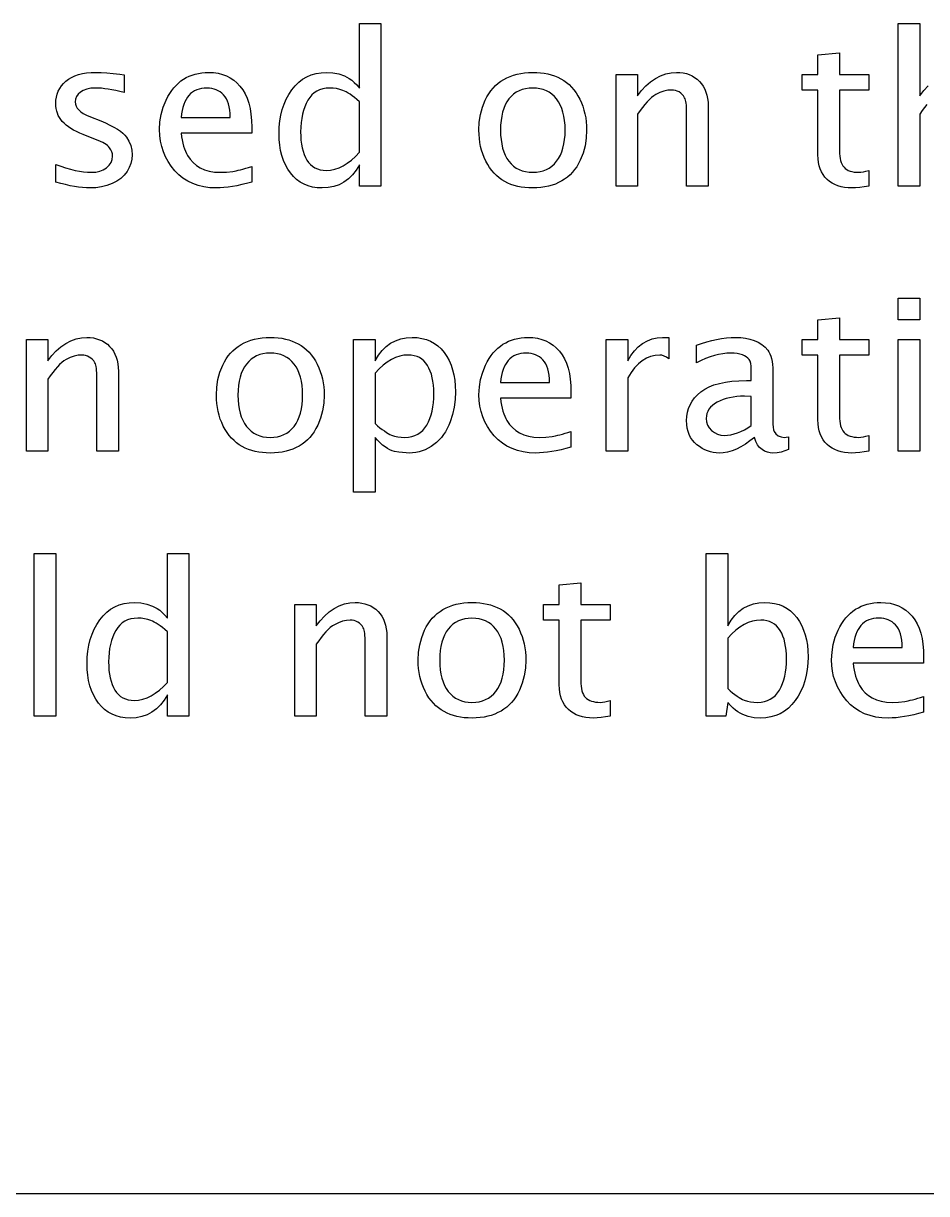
# Model space of a CAD drawing. Header units: inches. Extents: x 0 to 12, y -0.6 to 8.
# Drawn here: x 4.857 to 6.335, y 0 to 1.914 of the extents above; entities that cross this region are included whole.
import ezdxf

# ---------------------------------------------------------------- set-up
doc = ezdxf.new("R2010")
doc.units = ezdxf.units.IN
doc.header["$MEASUREMENT"] = 0

msp = doc.modelspace()

# ---------------------------------------------------------------- linework, layer by layer
at = {"color": 7, "linetype": 'Continuous'}
msp.add_line((0.5, 0), (11.5, 0), dxfattribs=at)
at = {"color": 7, "linetype": 'Continuous', "flags": 128}
for points in [[(5.407, 1.6484), (5.4071, 1.6833), (5.4071, 1.6833), (5.4017, 1.6744), (5.3957, 1.6667), (5.3891, 1.6601), (5.3818, 1.6548), (5.3738, 1.6505), (5.3653, 1.6476), (5.3561, 1.6458), (5.3463, 1.6452), (5.3463, 1.6452), (5.3381, 1.6456), (5.3305, 1.6467), (5.3233, 1.6486), (5.3165, 1.6513), (5.3102, 1.6548), (5.3044, 1.659), (5.299, 1.664), (5.2942, 1.6697), (5.2898, 1.6761), (5.2861, 1.683), (5.2829, 1.6903), (5.2803, 1.6981), (5.2782, 1.7064), (5.2768, 1.7152), (5.2759, 1.7245), (5.2756, 1.7342), (5.2756, 1.7342), (5.2759, 1.7447), (5.2769, 1.7548), (5.2785, 1.7644), (5.2808, 1.7735), (5.2838, 1.7823), (5.2873, 1.7905), (5.2916, 1.7983), (5.2964, 1.8057), (5.3019, 1.8124), (5.3078, 1.8182), (5.3142, 1.8231), (5.3211, 1.8271), (5.3284, 1.8303), (5.3363, 1.8325), (5.3446, 1.8338), (5.3534, 1.8343), (5.3534, 1.8343), (5.3637, 1.8336), (5.3735, 1.8317), (5.3826, 1.8285), (5.3905, 1.8243), (5.3944, 1.8216), (5.3984, 1.818), (5.4026, 1.8137), (5.4071, 1.8087), (5.4071, 1.8087), (5.4071, 1.9144), (5.4071, 1.9144), (5.4423, 1.9144), (5.4423, 1.9144), (5.4423, 1.6484), (5.4423, 1.6484), (5.4071, 1.6484)], [(6.2885, 1.6484), (6.2885, 1.9144), (6.2885, 1.9144), (6.3237, 1.9144), (6.3237, 1.9144), (6.3237, 1.7958), (6.3237, 1.7958), (6.3302, 1.8045), (6.3373, 1.8121)], [(6.2404, 1.6484), (6.2327, 1.647), (6.2255, 1.646), (6.2189, 1.6454), (6.2127, 1.6452), (6.2127, 1.6452), (6.2065, 1.6454), (6.2006, 1.6461), (6.195, 1.6472), (6.1898, 1.6487), (6.1848, 1.6507), (6.1803, 1.6531), (6.176, 1.656), (6.1721, 1.6593), (6.1686, 1.663), (6.1655, 1.667), (6.1629, 1.6715), (6.1608, 1.6763), (6.1592, 1.6815), (6.158, 1.6871), (6.1573, 1.693), (6.1571, 1.6993), (6.1571, 1.6993), (6.1571, 1.8054), (6.1571, 1.8054), (6.1314, 1.8054), (6.1314, 1.8054), (6.1314, 1.8311), (6.1314, 1.8311), (6.1571, 1.8311), (6.1571, 1.8311), (6.1571, 1.8631), (6.1571, 1.8631), (6.1923, 1.8663), (6.1923, 1.8663), (6.1923, 1.8311), (6.1923, 1.8311), (6.2404, 1.8311), (6.2404, 1.8311), (6.2404, 1.8054), (6.2404, 1.8054), (6.1923, 1.8054), (6.1923, 1.8054), (6.1923, 1.706), (6.1923, 1.706), (6.1924, 1.7015), (6.1928, 1.6973), (6.1934, 1.6934), (6.1942, 1.6899), (6.1953, 1.6867), (6.1966, 1.6838), (6.1981, 1.6812), (6.1999, 1.679), (6.2019, 1.6771), (6.2042, 1.6754), (6.2068, 1.674), (6.2097, 1.6729), (6.2129, 1.672), (6.2163, 1.6713), (6.22, 1.671), (6.224, 1.6708), (6.224, 1.6708), (6.2276, 1.671), (6.2315, 1.6716), (6.2357, 1.6726), (6.2404, 1.674), (6.2404, 1.674), (6.2404, 1.6484)], [(4.9103, 1.6548), (4.9103, 1.6837), (4.9103, 1.6837), (4.9185, 1.6806), (4.9265, 1.678), (4.9343, 1.6758), (4.9418, 1.674), (4.9489, 1.6726), (4.9558, 1.6716), (4.9625, 1.671), (4.9689, 1.6708), (4.9689, 1.6708), (4.9759, 1.6713), (4.9823, 1.6727), (4.9881, 1.6751), (4.9933, 1.6784), (4.9976, 1.6824), (5.0008, 1.6869), (5.0026, 1.6919), (5.0032, 1.6973), (5.0032, 1.6973), (5.0029, 1.7008), (5.002, 1.7043), (5.0004, 1.7077), (4.9982, 1.7111), (4.9982, 1.7111), (4.9968, 1.7128), (4.995, 1.7145), (4.9927, 1.7162), (4.9901, 1.7179), (4.9871, 1.7196), (4.9836, 1.7213), (4.9798, 1.723), (4.9755, 1.7247), (4.9755, 1.7247), (4.9552, 1.7328), (4.9552, 1.7328), (4.9496, 1.7351), (4.9443, 1.7375), (4.9395, 1.74), (4.9349, 1.7426), (4.9309, 1.7453), (4.9272, 1.7481), (4.9239, 1.751), (4.921, 1.754), (4.921, 1.754), (4.9185, 1.7571), (4.9163, 1.7603), (4.9145, 1.7637), (4.913, 1.7673), (4.9118, 1.7711), (4.9109, 1.775), (4.9104, 1.7792), (4.9103, 1.7835), (4.9103, 1.7835), (4.9105, 1.7888), (4.9113, 1.7939), (4.9126, 1.7988), (4.9144, 1.8034), (4.9167, 1.8079), (4.9196, 1.8121), (4.9229, 1.816), (4.9268, 1.8198), (4.9312, 1.8232), (4.9361, 1.8261), (4.9416, 1.8286), (4.9474, 1.8307), (4.9538, 1.8322), (4.9607, 1.8334), (4.9681, 1.834), (4.976, 1.8343), (4.976, 1.8343), (4.9844, 1.8341), (4.9937, 1.8335), (5.004, 1.8326), (5.0153, 1.8312), (5.0153, 1.8312), (5.0224, 1.8303), (5.0224, 1.8303), (5.0224, 1.8014), (5.0224, 1.8014), (5.0153, 1.8031), (5.0086, 1.8046), (5.0022, 1.8058), (4.9961, 1.8068), (4.9905, 1.8076), (4.9852, 1.8082), (4.9803, 1.8086), (4.9758, 1.8087), (4.9758, 1.8087), (4.9679, 1.8083), (4.9611, 1.8069), (4.9553, 1.8048), (4.9506, 1.8019), (4.947, 1.7984), (4.9444, 1.7946), (4.9428, 1.7904), (4.9423, 1.786), (4.9423, 1.786), (4.9427, 1.7825), (4.9437, 1.7791), (4.9454, 1.7759), (4.9479, 1.773), (4.9479, 1.773), (4.9511, 1.77), (4.9554, 1.7671), (4.9608, 1.7642), (4.9673, 1.7613), (4.9673, 1.7613), (4.9839, 1.7548), (4.9839, 1.7548), (4.9918, 1.7515), (4.999, 1.7481), (5.0055, 1.7448), (5.0111, 1.7415), (5.016, 1.7382), (5.0202, 1.7349), (5.0235, 1.7316), (5.0262, 1.7283), (5.0262, 1.7283), (5.0301, 1.7216), (5.033, 1.7146), (5.0347, 1.7072), (5.0353, 1.6996), (5.0353, 1.6996), (5.0348, 1.6924), (5.0332, 1.6854), (5.0306, 1.6786), (5.0269, 1.6721), (5.0223, 1.6662), (5.0167, 1.6609), (5.0101, 1.6563), (5.0025, 1.6524), (4.9941, 1.6492), (4.9854, 1.647), (4.9761, 1.6456), (4.9664, 1.6452), (4.9664, 1.6452), (4.9605, 1.6453), (4.9542, 1.6458), (4.9477, 1.6465), (4.9408, 1.6476), (4.9336, 1.6489), (4.9262, 1.6506), (4.9184, 1.6526), (4.9103, 1.6548)], [(5.2308, 1.6548), (5.2225, 1.6526), (5.2145, 1.6506), (5.2068, 1.6489), (5.1994, 1.6476), (5.1923, 1.6465), (5.1855, 1.6458), (5.179, 1.6453), (5.1729, 1.6452), (5.1729, 1.6452), (5.1624, 1.6456), (5.1524, 1.6469), (5.1431, 1.6492), (5.1343, 1.6523), (5.1261, 1.6563), (5.1184, 1.6611), (5.1114, 1.6669), (5.1049, 1.6735), (5.0991, 1.6808), (5.0941, 1.6884), (5.0898, 1.6963), (5.0863, 1.7045), (5.0836, 1.713), (5.0817, 1.7219), (5.0805, 1.7311), (5.0801, 1.7406), (5.0801, 1.7406), (5.0808, 1.7532), (5.0828, 1.7654), (5.0862, 1.7774), (5.091, 1.789), (5.0938, 1.7946), (5.0969, 1.7998), (5.1001, 1.8046), (5.1036, 1.8091), (5.1072, 1.8131), (5.1111, 1.8168), (5.1151, 1.8202), (5.1194, 1.8231), (5.1239, 1.8257), (5.1286, 1.828), (5.1335, 1.8299), (5.1386, 1.8315), (5.1438, 1.8327), (5.1493, 1.8336), (5.1549, 1.8341), (5.1608, 1.8343), (5.1608, 1.8343), (5.1686, 1.8339), (5.1759, 1.8329), (5.1829, 1.8311), (5.1895, 1.8287), (5.1957, 1.8255), (5.2014, 1.8217), (5.2068, 1.8172), (5.2117, 1.8119), (5.2162, 1.8059), (5.2201, 1.7993), (5.2234, 1.792), (5.226, 1.784), (5.2281, 1.7752), (5.2296, 1.7658), (5.2305, 1.7557), (5.2308, 1.7449), (5.2308, 1.7449), (5.2308, 1.7349), (5.2308, 1.7349), (5.1154, 1.7349), (5.1154, 1.7349), (5.1161, 1.7291), (5.117, 1.7237), (5.1181, 1.7186), (5.1193, 1.7138), (5.1207, 1.7094), (5.1223, 1.7053), (5.124, 1.7016), (5.1259, 1.6982), (5.1301, 1.6921), (5.135, 1.6867), (5.1405, 1.682), (5.1466, 1.678), (5.1535, 1.6749), (5.1614, 1.6726), (5.17, 1.6713), (5.1796, 1.6708), (5.1796, 1.6708), (5.1898, 1.6712), (5.1998, 1.6723), (5.2025, 1.6728), (5.2055, 1.6734), (5.2089, 1.6742), (5.2126, 1.6751), (5.2166, 1.6762), (5.221, 1.6775), (5.2257, 1.6789), (5.2308, 1.6804), (5.2308, 1.6804), (5.2308, 1.6548)], [(5.6907, 1.6452), (5.6842, 1.6453), (5.6779, 1.6458), (5.6719, 1.6467), (5.6661, 1.6478), (5.6604, 1.6493), (5.655, 1.6511), (5.6498, 1.6533), (5.6448, 1.6558), (5.6401, 1.6586), (5.6356, 1.6618), (5.6314, 1.6654), (5.6274, 1.6694), (5.6236, 1.6738), (5.6201, 1.6785), (5.6169, 1.6836), (5.6139, 1.6891), (5.6113, 1.6949), (5.609, 1.7008), (5.607, 1.7069), (5.6054, 1.7131), (5.6042, 1.7196), (5.6033, 1.7262), (5.6028, 1.7329), (5.6026, 1.7398), (5.6026, 1.7398), (5.6032, 1.7528), (5.6052, 1.7652), (5.6084, 1.7772), (5.6129, 1.7887), (5.6157, 1.7942), (5.6187, 1.7993), (5.622, 1.8041), (5.6257, 1.8086), (5.6296, 1.8126), (5.6338, 1.8164), (5.6383, 1.8197), (5.6431, 1.8228), (5.6482, 1.8255), (5.6535, 1.8278), (5.6591, 1.8298), (5.665, 1.8314), (5.671, 1.8327), (5.6773, 1.8336), (5.6839, 1.8341), (5.6907, 1.8343), (5.6907, 1.8343), (5.6972, 1.8341), (5.7035, 1.8336), (5.7095, 1.8328), (5.7154, 1.8317), (5.721, 1.8302), (5.7264, 1.8284), (5.7316, 1.8262), (5.7366, 1.8238), (5.7414, 1.821), (5.7459, 1.8178), (5.7502, 1.8142), (5.7542, 1.8102), (5.7579, 1.8058), (5.7614, 1.8011), (5.7646, 1.796), (5.7675, 1.7905), (5.7702, 1.7847), (5.7725, 1.7788), (5.7744, 1.7726), (5.776, 1.7664), (5.7772, 1.76), (5.7781, 1.7534), (5.7786, 1.7467), (5.7788, 1.7398), (5.7788, 1.7398), (5.7782, 1.7268), (5.7762, 1.7142), (5.7729, 1.7021), (5.7683, 1.6906), (5.7655, 1.6851), (5.7625, 1.68), (5.7591, 1.6752), (5.7555, 1.6708), (5.7516, 1.6667), (5.7473, 1.663), (5.7428, 1.6596), (5.7381, 1.6566), (5.733, 1.654), (5.7278, 1.6516), (5.7222, 1.6496), (5.7164, 1.648), (5.7104, 1.6468), (5.7041, 1.6459), (5.6975, 1.6454), (5.6907, 1.6452)], [(5.8269, 1.6484), (5.8269, 1.8311), (5.8269, 1.8311), (5.8622, 1.8311), (5.8622, 1.8311), (5.8622, 1.7958), (5.8622, 1.7958), (5.8687, 1.8045), (5.8758, 1.8121), (5.8833, 1.8187), (5.8913, 1.8242), (5.8997, 1.8286), (5.9083, 1.8318), (5.917, 1.8336), (5.9258, 1.8343), (5.9258, 1.8343), (5.9314, 1.834), (5.9368, 1.8334), (5.9419, 1.8322), (5.9467, 1.8306), (5.9512, 1.8286), (5.9555, 1.826), (5.9595, 1.8231), (5.9632, 1.8196), (5.9665, 1.8158), (5.9695, 1.8116), (5.972, 1.807), (5.974, 1.8021), (5.9756, 1.7969), (5.9767, 1.7913), (5.9774, 1.7853), (5.9776, 1.779), (5.9776, 1.779), (5.9776, 1.6484), (5.9776, 1.6484), (5.9423, 1.6484), (5.9423, 1.6484), (5.9423, 1.768), (5.9423, 1.768), (5.9423, 1.7725), (5.9421, 1.7767), (5.9419, 1.7804), (5.9415, 1.7837), (5.9411, 1.7866), (5.9405, 1.7891), (5.9398, 1.7912), (5.9391, 1.7929), (5.9372, 1.7958), (5.9351, 1.7982), (5.9327, 1.8004), (5.9299, 1.8022), (5.927, 1.8036), (5.9239, 1.8046), (5.9207, 1.8052), (5.9175, 1.8054), (5.9175, 1.8054), (5.9115, 1.805), (5.9052, 1.8036), (5.8987, 1.8012), (5.8919, 1.7979), (5.8885, 1.7958), (5.885, 1.7931), (5.8814, 1.7899), (5.8777, 1.7862), (5.8739, 1.7819), (5.8701, 1.7771), (5.8662, 1.7717), (5.8622, 1.7658), (5.8622, 1.7658), (5.8622, 1.6484), (5.8622, 1.6484), (5.8269, 1.6484)], [(5.1154, 1.7606), (5.1955, 1.7606), (5.1955, 1.7606), (5.1954, 1.7668), (5.1949, 1.7726), (5.194, 1.7779), (5.1929, 1.7828), (5.1914, 1.7871), (5.1896, 1.7911), (5.1874, 1.7945), (5.1849, 1.7975), (5.1821, 1.8001), (5.1792, 1.8024), (5.1761, 1.8043), (5.1728, 1.8059), (5.1693, 1.8071), (5.1656, 1.808), (5.1618, 1.8085), (5.1577, 1.8087), (5.1577, 1.8087), (5.1531, 1.8085), (5.1488, 1.8079), (5.1447, 1.8069), (5.1409, 1.8056), (5.1373, 1.804), (5.134, 1.8019), (5.131, 1.7995), (5.1282, 1.7967), (5.1257, 1.7935), (5.1234, 1.7899), (5.1214, 1.786), (5.1196, 1.7817), (5.1182, 1.777), (5.117, 1.7719), (5.116, 1.7664), (5.1154, 1.7606)], [(5.407, 1.7863), (5.4029, 1.7899), (5.3989, 1.7931), (5.3952, 1.7959), (5.3917, 1.7984), (5.3884, 1.8005), (5.3854, 1.8023), (5.3825, 1.8038), (5.3799, 1.8049), (5.3748, 1.8065), (5.3695, 1.8077), (5.3641, 1.8084), (5.3584, 1.8087), (5.3584, 1.8087), (5.3525, 1.8084), (5.3471, 1.8074), (5.342, 1.8058), (5.3373, 1.8036), (5.3331, 1.8008), (5.3292, 1.7974), (5.3257, 1.7933), (5.3226, 1.7886), (5.3198, 1.7835), (5.3175, 1.7779), (5.3155, 1.772), (5.3138, 1.7657), (5.3126, 1.7591), (5.3116, 1.7521), (5.3111, 1.7447), (5.3109, 1.737), (5.3109, 1.737), (5.311, 1.7299), (5.3115, 1.7232), (5.3123, 1.7169), (5.3135, 1.7109), (5.3149, 1.7053), (5.3167, 1.7001), (5.3188, 1.6953), (5.3212, 1.6909), (5.324, 1.687), (5.3271, 1.6836), (5.3305, 1.6806), (5.3344, 1.6782), (5.3385, 1.6764), (5.343, 1.6751), (5.348, 1.6743), (5.3532, 1.674), (5.3532, 1.674), (5.36, 1.6745), (5.3669, 1.6759), (5.3737, 1.6782), (5.3805, 1.6814), (5.3872, 1.6857), (5.3939, 1.6907), (5.4005, 1.6967), (5.4071, 1.7036), (5.4071, 1.7036), (5.4071, 1.7863)], [(5.6906, 1.6708), (5.6967, 1.6711), (5.7025, 1.6719), (5.7079, 1.6733), (5.713, 1.6753), (5.7176, 1.6778), (5.722, 1.6809), (5.726, 1.6846), (5.7297, 1.6888), (5.7329, 1.6935), (5.7358, 1.6987), (5.7381, 1.7044), (5.7401, 1.7105), (5.7416, 1.7172), (5.7427, 1.7243), (5.7434, 1.7318), (5.7436, 1.7398), (5.7436, 1.7398), (5.7434, 1.7479), (5.7427, 1.7555), (5.7416, 1.7625), (5.7401, 1.7692), (5.7381, 1.7753), (5.7357, 1.781), (5.7329, 1.7861), (5.7296, 1.7908), (5.726, 1.795), (5.722, 1.7986), (5.7176, 1.8017), (5.7129, 1.8042), (5.7078, 1.8061), (5.7024, 1.8075), (5.6967, 1.8084), (5.6906, 1.8087), (5.6906, 1.8087), (5.6845, 1.8084), (5.6788, 1.8075), (5.6734, 1.8061), (5.6684, 1.8042), (5.6637, 1.8017), (5.6594, 1.7986), (5.6553, 1.795), (5.6517, 1.7908), (5.6484, 1.7861), (5.6456, 1.781), (5.6432, 1.7753), (5.6413, 1.7692), (5.6398, 1.7625), (5.6387, 1.7555), (5.638, 1.7479), (5.6378, 1.7398), (5.6378, 1.7398), (5.638, 1.7318), (5.6387, 1.7243), (5.6398, 1.7172), (5.6413, 1.7105), (5.6432, 1.7044), (5.6456, 1.6987), (5.6484, 1.6935), (5.6517, 1.6888), (5.6553, 1.6846), (5.6594, 1.6809), (5.6637, 1.6778), (5.6684, 1.6753), (5.6734, 1.6733), (5.6788, 1.6719), (5.6845, 1.6711), (5.6906, 1.6708)], [(6.3354, 1.7819), (6.3316, 1.7771), (6.3277, 1.7717), (6.3237, 1.7658), (6.3237, 1.7658), (6.3237, 1.6484), (6.3237, 1.6484), (6.2885, 1.6484)], [(6.2885, 1.4295), (6.2885, 1.4648), (6.2885, 1.4648), (6.3237, 1.4648), (6.3237, 1.4648), (6.3237, 1.4295), (6.3237, 1.4295), (6.2885, 1.4295)], [(6.2404, 1.2148), (6.2327, 1.2134), (6.2255, 1.2124), (6.2189, 1.2118), (6.2127, 1.2116), (6.2127, 1.2116), (6.2065, 1.2118), (6.2006, 1.2125), (6.195, 1.2136), (6.1898, 1.2151), (6.1848, 1.2171), (6.1803, 1.2195), (6.176, 1.2224), (6.1721, 1.2257), (6.1686, 1.2294), (6.1655, 1.2334), (6.1629, 1.2379), (6.1608, 1.2427), (6.1592, 1.2479), (6.158, 1.2535), (6.1573, 1.2594), (6.1571, 1.2657), (6.1571, 1.2657), (6.1571, 1.3718), (6.1571, 1.3718), (6.1314, 1.3718), (6.1314, 1.3718), (6.1314, 1.3975), (6.1314, 1.3975), (6.1571, 1.3975), (6.1571, 1.3975), (6.1571, 1.4295), (6.1571, 1.4295), (6.1923, 1.4327), (6.1923, 1.4327), (6.1923, 1.3975), (6.1923, 1.3975), (6.2404, 1.3975), (6.2404, 1.3975), (6.2404, 1.3718), (6.2404, 1.3718), (6.1923, 1.3718), (6.1923, 1.3718), (6.1923, 1.2724), (6.1923, 1.2724), (6.1924, 1.2679), (6.1928, 1.2637), (6.1934, 1.2598), (6.1942, 1.2563), (6.1953, 1.2531), (6.1966, 1.2502), (6.1981, 1.2476), (6.1999, 1.2454), (6.2019, 1.2435), (6.2042, 1.2418), (6.2068, 1.2404), (6.2097, 1.2393), (6.2129, 1.2384), (6.2163, 1.2377), (6.22, 1.2374), (6.224, 1.2372), (6.224, 1.2372), (6.2276, 1.2374), (6.2315, 1.238), (6.2357, 1.239), (6.2404, 1.2404), (6.2404, 1.2404), (6.2404, 1.2148)], [(4.8622, 1.2148), (4.8622, 1.3975), (4.8622, 1.3975), (4.8974, 1.3975), (4.8974, 1.3975), (4.8974, 1.3622), (4.8974, 1.3622), (4.9039, 1.3709), (4.911, 1.3785), (4.9185, 1.3851), (4.9266, 1.3906), (4.935, 1.395), (4.9435, 1.3982), (4.9522, 1.4), (4.961, 1.4007), (4.961, 1.4007), (4.9667, 1.4004), (4.9721, 1.3998), (4.9771, 1.3986), (4.9819, 1.397), (4.9865, 1.395), (4.9907, 1.3924), (4.9947, 1.3895), (4.9984, 1.386), (5.0018, 1.3822), (5.0048, 1.378), (5.0072, 1.3734), (5.0092, 1.3685), (5.0108, 1.3633), (5.0119, 1.3577), (5.0126, 1.3517), (5.0128, 1.3454), (5.0128, 1.3454), (5.0128, 1.2148), (5.0128, 1.2148), (4.9776, 1.2148), (4.9776, 1.2148), (4.9776, 1.3344), (4.9776, 1.3344), (4.9775, 1.3389), (4.9774, 1.343), (4.9771, 1.3468), (4.9768, 1.3501), (4.9763, 1.353), (4.9757, 1.3555), (4.9751, 1.3576), (4.9743, 1.3593), (4.9725, 1.3622), (4.9704, 1.3646), (4.9679, 1.3668), (4.9652, 1.3686), (4.9622, 1.37), (4.9592, 1.371), (4.956, 1.3716), (4.9527, 1.3718), (4.9527, 1.3718), (4.9467, 1.3714), (4.9405, 1.37), (4.9339, 1.3676), (4.9272, 1.3643), (4.9237, 1.3622), (4.9202, 1.3595), (4.9166, 1.3563), (4.9129, 1.3526), (4.9092, 1.3483), (4.9053, 1.3434), (4.9014, 1.3381), (4.8974, 1.3322), (4.8974, 1.3322), (4.8974, 1.2148), (4.8974, 1.2148), (4.8622, 1.2148)], [(5.2612, 1.2116), (5.2547, 1.2117), (5.2484, 1.2122), (5.2424, 1.2131), (5.2366, 1.2142), (5.2309, 1.2157), (5.2255, 1.2175), (5.2203, 1.2197), (5.2153, 1.2222), (5.2106, 1.225), (5.2061, 1.2282), (5.2019, 1.2318), (5.1979, 1.2358), (5.1942, 1.2402), (5.1907, 1.2449), (5.1874, 1.25), (5.1844, 1.2555), (5.1818, 1.2613), (5.1795, 1.2672), (5.1775, 1.2733), (5.1759, 1.2795), (5.1747, 1.286), (5.1738, 1.2926), (5.1733, 1.2993), (5.1731, 1.3062), (5.1731, 1.3062), (5.1737, 1.3192), (5.1757, 1.3316), (5.1789, 1.3436), (5.1834, 1.3551), (5.1862, 1.3606), (5.1893, 1.3657), (5.1926, 1.3705), (5.1962, 1.375), (5.2001, 1.379), (5.2043, 1.3828), (5.2088, 1.3861), (5.2136, 1.3892), (5.2187, 1.3919), (5.2241, 1.3942), (5.2296, 1.3962), (5.2355, 1.3978), (5.2415, 1.3991), (5.2478, 1.4), (5.2544, 1.4005), (5.2612, 1.4007), (5.2612, 1.4007), (5.2677, 1.4005), (5.274, 1.4), (5.28, 1.3992), (5.2859, 1.3981), (5.2915, 1.3966), (5.2969, 1.3948), (5.3021, 1.3926), (5.3071, 1.3902), (5.3119, 1.3874), (5.3164, 1.3842), (5.3207, 1.3806), (5.3247, 1.3766), (5.3284, 1.3722), (5.3319, 1.3675), (5.3351, 1.3624), (5.338, 1.3569), (5.3407, 1.3511), (5.343, 1.3452), (5.345, 1.339), (5.3466, 1.3328), (5.3478, 1.3264), (5.3487, 1.3198), (5.3492, 1.3131), (5.3494, 1.3062), (5.3494, 1.3062), (5.3487, 1.2932), (5.3467, 1.2806), (5.3434, 1.2685), (5.3388, 1.257), (5.336, 1.2515), (5.333, 1.2464), (5.3296, 1.2416), (5.326, 1.2372), (5.3221, 1.2331), (5.3179, 1.2294), (5.3134, 1.226), (5.3086, 1.223), (5.3035, 1.2204), (5.2983, 1.218), (5.2927, 1.216), (5.287, 1.2144), (5.2809, 1.2132), (5.2746, 1.2123), (5.268, 1.2118), (5.2612, 1.2116)], [(5.3974, 1.1475), (5.3974, 1.3975), (5.3974, 1.3975), (5.4327, 1.3975), (5.4327, 1.3975), (5.4327, 1.3626), (5.4327, 1.3626), (5.4381, 1.3715), (5.4442, 1.3793), (5.4508, 1.3858), (5.4581, 1.3912), (5.466, 1.3953), (5.4746, 1.3983), (5.4837, 1.4001), (5.4935, 1.4007), (5.4935, 1.4007), (5.5017, 1.4003), (5.5094, 1.3991), (5.5167, 1.3972), (5.5234, 1.3945), (5.5297, 1.391), (5.5355, 1.3868), (5.5408, 1.3818), (5.5457, 1.376), (5.55, 1.3696), (5.5537, 1.3627), (5.5569, 1.3554), (5.5595, 1.3476), (5.5615, 1.3393), (5.563, 1.3306), (5.5638, 1.3214), (5.5641, 1.3117), (5.5641, 1.3117), (5.5636, 1.299), (5.5619, 1.2865), (5.5593, 1.2744), (5.5555, 1.2626), (5.5533, 1.2569), (5.5507, 1.2515), (5.5478, 1.2464), (5.5447, 1.2416), (5.5412, 1.2371), (5.5374, 1.2329), (5.5334, 1.229), (5.529, 1.2254), (5.5244, 1.2222), (5.5197, 1.2194), (5.5148, 1.217), (5.5098, 1.215), (5.5046, 1.2135), (5.4993, 1.2124), (5.4938, 1.2118), (5.4882, 1.2116), (5.4882, 1.2116), (5.4833, 1.2117), (5.4777, 1.2123), (5.4714, 1.2131), (5.4643, 1.2143), (5.4605, 1.2153), (5.4568, 1.2168), (5.4529, 1.2189), (5.449, 1.2215), (5.445, 1.2246), (5.441, 1.2283), (5.4368, 1.2325), (5.4327, 1.2372), (5.4327, 1.2372), (5.4327, 1.1475), (5.4327, 1.1475), (5.3974, 1.1475)], [(5.7532, 1.2212), (5.7449, 1.219), (5.7369, 1.217), (5.7292, 1.2153), (5.7219, 1.214), (5.7147, 1.2129), (5.708, 1.2122), (5.7015, 1.2117), (5.6953, 1.2116), (5.6953, 1.2116), (5.6848, 1.212), (5.6749, 1.2133), (5.6655, 1.2156), (5.6567, 1.2187), (5.6485, 1.2227), (5.6409, 1.2275), (5.6338, 1.2333), (5.6273, 1.2399), (5.6215, 1.2472), (5.6165, 1.2548), (5.6122, 1.2627), (5.6088, 1.2709), (5.606, 1.2794), (5.6041, 1.2883), (5.603, 1.2975), (5.6026, 1.307), (5.6026, 1.307), (5.6033, 1.3196), (5.6053, 1.3318), (5.6087, 1.3438), (5.6134, 1.3554), (5.6162, 1.361), (5.6193, 1.3662), (5.6225, 1.371), (5.626, 1.3755), (5.6297, 1.3795), (5.6335, 1.3832), (5.6376, 1.3866), (5.6419, 1.3895), (5.6464, 1.3921), (5.651, 1.3944), (5.6559, 1.3963), (5.661, 1.3979), (5.6663, 1.3991), (5.6717, 1.4), (5.6774, 1.4005), (5.6832, 1.4007), (5.6832, 1.4007), (5.691, 1.4003), (5.6984, 1.3993), (5.7054, 1.3975), (5.7119, 1.3951), (5.7181, 1.3919), (5.7239, 1.3881), (5.7292, 1.3836), (5.7342, 1.3783), (5.7386, 1.3723), (5.7425, 1.3657), (5.7458, 1.3584), (5.7484, 1.3504), (5.7506, 1.3416), (5.752, 1.3322), (5.7529, 1.3221), (5.7532, 1.3113), (5.7532, 1.3113), (5.7532, 1.3013), (5.7532, 1.3013), (5.6378, 1.3013), (5.6378, 1.3013), (5.6386, 1.2955), (5.6395, 1.2901), (5.6406, 1.285), (5.6418, 1.2802), (5.6432, 1.2758), (5.6447, 1.2717), (5.6464, 1.268), (5.6483, 1.2646), (5.6525, 1.2585), (5.6574, 1.2531), (5.6629, 1.2484), (5.6691, 1.2444), (5.676, 1.2413), (5.6838, 1.239), (5.6925, 1.2377), (5.702, 1.2372), (5.702, 1.2372), (5.7122, 1.2376), (5.7223, 1.2387), (5.725, 1.2392), (5.728, 1.2398), (5.7314, 1.2406), (5.7351, 1.2415), (5.7391, 1.2426), (5.7434, 1.2439), (5.7481, 1.2453), (5.7532, 1.2468), (5.7532, 1.2468), (5.7532, 1.2212)], [(5.8109, 1.2148), (5.8109, 1.3975), (5.8109, 1.3975), (5.8462, 1.3975), (5.8462, 1.3975), (5.8462, 1.3625), (5.8462, 1.3625), (5.8512, 1.3711), (5.8569, 1.3787), (5.8633, 1.3852), (5.8704, 1.3907), (5.8781, 1.3951), (5.8861, 1.3982), (5.8943, 1.4001), (5.9029, 1.4007), (5.9029, 1.4007), (5.9081, 1.4007), (5.9135, 1.4007), (5.9135, 1.4007), (5.9135, 1.3654), (5.9135, 1.3654), (5.9094, 1.3682), (5.9055, 1.3702), (5.9019, 1.3714), (5.8984, 1.3718), (5.8984, 1.3718), (5.8908, 1.3712), (5.8835, 1.3695), (5.8765, 1.3666), (5.8698, 1.3625), (5.8634, 1.3573), (5.8573, 1.351), (5.8516, 1.3434), (5.8462, 1.3347), (5.8462, 1.3347), (5.8462, 1.2148), (5.8462, 1.2148), (5.8109, 1.2148)], [(6.0533, 1.2372), (6.0459, 1.2313), (6.0385, 1.2261), (6.0311, 1.2217), (6.0238, 1.218), (6.0166, 1.2152), (6.0095, 1.2132), (6.0024, 1.212), (5.9954, 1.2116), (5.9954, 1.2116), (5.9906, 1.2118), (5.9858, 1.2124), (5.9812, 1.2135), (5.9766, 1.215), (5.9721, 1.2168), (5.9676, 1.2192), (5.9633, 1.222), (5.9591, 1.2251), (5.9551, 1.2287), (5.9517, 1.2327), (5.9489, 1.237), (5.9465, 1.2417), (5.9447, 1.2468), (5.9434, 1.2524), (5.9426, 1.2583), (5.9423, 1.2646), (5.9423, 1.2646), (5.9427, 1.2715), (5.9438, 1.2782), (5.9456, 1.2845), (5.9482, 1.2906), (5.9514, 1.2963), (5.9554, 1.3017), (5.9602, 1.3068), (5.9656, 1.3116), (5.9719, 1.316), (5.9791, 1.3197), (5.9871, 1.3229), (5.996, 1.3255), (6.0058, 1.3276), (6.0164, 1.329), (6.0279, 1.3299), (6.0403, 1.3302), (6.0403, 1.3302), (6.0481, 1.3302), (6.0481, 1.3302), (6.0481, 1.3486), (6.0481, 1.3486), (6.0479, 1.3537), (6.0472, 1.358), (6.0461, 1.3616), (6.0445, 1.3644), (6.0425, 1.3668), (6.04, 1.3689), (6.037, 1.3707), (6.0335, 1.3722), (6.0294, 1.3735), (6.025, 1.3743), (6.0201, 1.3749), (6.0148, 1.3751), (6.0148, 1.3751), (6.0083, 1.3748), (6.0016, 1.374), (5.9947, 1.3728), (5.9877, 1.371), (5.9806, 1.3688), (5.9734, 1.366), (5.9659, 1.3628), (5.9583, 1.359), (5.9583, 1.359), (5.9583, 1.3879), (5.9583, 1.3879), (5.9668, 1.3909), (5.9752, 1.3935), (5.9834, 1.3957), (5.9915, 1.3975), (5.9995, 1.3989), (6.0074, 1.3999), (6.0151, 1.4005), (6.0227, 1.4007), (6.0227, 1.4007), (6.0308, 1.4004), (6.0386, 1.3994), (6.046, 1.3979), (6.053, 1.3957), (6.0596, 1.3928), (6.0655, 1.3893), (6.0706, 1.385), (6.0751, 1.38), (6.077, 1.3771), (6.0787, 1.3738), (6.0801, 1.3701), (6.0813, 1.366), (6.0822, 1.3615), (6.0828, 1.3566), (6.0832, 1.3512), (6.0833, 1.3455), (6.0833, 1.3455), (6.0833, 1.2649), (6.0833, 1.2649), (6.0835, 1.2588), (6.0839, 1.2537), (6.0846, 1.2497), (6.0857, 1.2468), (6.0885, 1.2427), (6.0922, 1.2397), (6.0969, 1.2378), (6.1021, 1.2372), (6.1021, 1.2372), (6.105, 1.2374), (6.109, 1.2379), (6.109, 1.2379), (6.109, 1.2176), (6.109, 1.2176), (6.1031, 1.215), (6.0969, 1.2131), (6.0903, 1.212), (6.0835, 1.2116), (6.0835, 1.2116), (6.0789, 1.2119), (6.0744, 1.213), (6.07, 1.2147), (6.0657, 1.2171), (6.0616, 1.2204), (6.0583, 1.2249), (6.0555, 1.2305), (6.0533, 1.2372)], [(6.2885, 1.2148), (6.2885, 1.3975), (6.2885, 1.3975), (6.3237, 1.3975), (6.3237, 1.3975), (6.3237, 1.2148), (6.3237, 1.2148), (6.2885, 1.2148)], [(5.2611, 1.2372), (5.2672, 1.2375), (5.273, 1.2383), (5.2784, 1.2397), (5.2835, 1.2417), (5.2882, 1.2442), (5.2925, 1.2473), (5.2965, 1.251), (5.3002, 1.2552), (5.3034, 1.2599), (5.3063, 1.2651), (5.3086, 1.2708), (5.3106, 1.2769), (5.3121, 1.2836), (5.3133, 1.2907), (5.3139, 1.2982), (5.3141, 1.3062), (5.3141, 1.3062), (5.3139, 1.3143), (5.3133, 1.3219), (5.3121, 1.3289), (5.3106, 1.3356), (5.3086, 1.3417), (5.3062, 1.3474), (5.3034, 1.3525), (5.3001, 1.3572), (5.2965, 1.3614), (5.2925, 1.365), (5.2881, 1.3681), (5.2834, 1.3706), (5.2783, 1.3725), (5.2729, 1.3739), (5.2672, 1.3747), (5.2611, 1.3751), (5.2611, 1.3751), (5.2551, 1.3747), (5.2493, 1.3739), (5.2439, 1.3725), (5.2389, 1.3706), (5.2342, 1.3681), (5.2299, 1.365), (5.2259, 1.3614), (5.2222, 1.3572), (5.219, 1.3525), (5.2161, 1.3474), (5.2137, 1.3417), (5.2118, 1.3356), (5.2103, 1.3289), (5.2092, 1.3219), (5.2085, 1.3143), (5.2083, 1.3062), (5.2083, 1.3062), (5.2085, 1.2982), (5.2092, 1.2907), (5.2103, 1.2836), (5.2118, 1.2769), (5.2137, 1.2708), (5.2161, 1.2651), (5.219, 1.2599), (5.2222, 1.2552), (5.2259, 1.251), (5.2299, 1.2473), (5.2342, 1.2442), (5.2389, 1.2417), (5.2439, 1.2397), (5.2493, 1.2383), (5.2551, 1.2375), (5.2611, 1.2372)], [(5.4327, 1.2597), (5.4368, 1.2562), (5.4407, 1.253), (5.4444, 1.2501), (5.4479, 1.2476), (5.4512, 1.2454), (5.4542, 1.2436), (5.457, 1.2421), (5.4596, 1.241), (5.4647, 1.2394), (5.4701, 1.2382), (5.4756, 1.2375), (5.4813, 1.2372), (5.4813, 1.2372), (5.4871, 1.2375), (5.4926, 1.2385), (5.4977, 1.2401), (5.5024, 1.2423), (5.5067, 1.2451), (5.5106, 1.2485), (5.5141, 1.2527), (5.5172, 1.2574), (5.5199, 1.2626), (5.5223, 1.2681), (5.5243, 1.274), (5.5259, 1.2803), (5.5272, 1.2869), (5.5281, 1.2938), (5.5286, 1.3011), (5.5288, 1.3087), (5.5288, 1.3087), (5.5287, 1.3158), (5.5282, 1.3225), (5.5274, 1.3289), (5.5263, 1.3348), (5.5248, 1.3404), (5.523, 1.3456), (5.5209, 1.3504), (5.5185, 1.3548), (5.5158, 1.3588), (5.5127, 1.3623), (5.5092, 1.3652), (5.5054, 1.3676), (5.5013, 1.3694), (5.4967, 1.3708), (5.4918, 1.3716), (5.4866, 1.3718), (5.4866, 1.3718), (5.4798, 1.3714), (5.473, 1.37), (5.4661, 1.3677), (5.4594, 1.3645), (5.4527, 1.3604), (5.446, 1.3553), (5.4393, 1.3493), (5.4327, 1.3423), (5.4327, 1.3423), (5.4327, 1.2597)], [(5.6378, 1.327), (5.7179, 1.327), (5.7179, 1.327), (5.7178, 1.3332), (5.7173, 1.339), (5.7164, 1.3443), (5.7153, 1.3492), (5.7138, 1.3535), (5.712, 1.3575), (5.7098, 1.3609), (5.7073, 1.3639), (5.7046, 1.3665), (5.7017, 1.3688), (5.6985, 1.3707), (5.6952, 1.3723), (5.6918, 1.3735), (5.6881, 1.3743), (5.6842, 1.3749), (5.6801, 1.3751), (5.6801, 1.3751), (5.6755, 1.3749), (5.6712, 1.3743), (5.6671, 1.3733), (5.6633, 1.372), (5.6598, 1.3704), (5.6565, 1.3683), (5.6534, 1.3659), (5.6506, 1.3631), (5.6481, 1.3599), (5.6458, 1.3563), (5.6438, 1.3524), (5.6421, 1.3481), (5.6406, 1.3433), (5.6394, 1.3383), (5.6385, 1.3328), (5.6378, 1.327)], [(6.0481, 1.2565), (6.0481, 1.3042), (6.0481, 1.3042), (6.0372, 1.3045), (6.0372, 1.3045), (6.0306, 1.3044), (6.0244, 1.3039), (6.0184, 1.3031), (6.0127, 1.3021), (6.0072, 1.3007), (6.002, 1.299), (5.9971, 1.297), (5.9924, 1.2947), (5.9882, 1.2922), (5.9845, 1.2894), (5.9814, 1.2864), (5.9789, 1.2832), (5.9769, 1.2797), (5.9755, 1.276), (5.9747, 1.2722), (5.9744, 1.2681), (5.9744, 1.2681), (5.9749, 1.2625), (5.9766, 1.2574), (5.9794, 1.2527), (5.9832, 1.2484), (5.9878, 1.2449), (5.9928, 1.2424), (5.9982, 1.2409), (6.004, 1.2404), (6.004, 1.2404), (6.0094, 1.2407), (6.0148, 1.2414), (6.0202, 1.2427), (6.0257, 1.2444), (6.0312, 1.2467), (6.0368, 1.2495), (6.0424, 1.2527), (6.0481, 1.2565)], [(4.875, 0.7812), (4.875, 1.0472), (4.875, 1.0472), (4.9103, 1.0472), (4.9103, 1.0472), (4.9103, 0.7812), (4.9103, 0.7812), (4.875, 0.7812)], [(5.0929, 0.7812), (5.0929, 0.8161), (5.0929, 0.8161), (5.0876, 0.8072), (5.0816, 0.7995), (5.075, 0.7929), (5.0677, 0.7876), (5.0597, 0.7833), (5.0512, 0.7804), (5.042, 0.7786), (5.0322, 0.778), (5.0322, 0.778), (5.024, 0.7784), (5.0164, 0.7795), (5.0092, 0.7814), (5.0024, 0.7841), (4.9961, 0.7876), (4.9903, 0.7918), (4.9849, 0.7968), (4.9801, 0.8025), (4.9757, 0.8089), (4.972, 0.8158), (4.9688, 0.8231), (4.9662, 0.8309), (4.9641, 0.8392), (4.9627, 0.848), (4.9618, 0.8573), (4.9615, 0.867), (4.9615, 0.867), (4.9618, 0.8775), (4.9628, 0.8876), (4.9644, 0.8972), (4.9667, 0.9063), (4.9697, 0.9151), (4.9732, 0.9233), (4.9775, 0.9311), (4.9823, 0.9385), (4.9878, 0.9452), (4.9937, 0.951), (5.0001, 0.9559), (5.007, 0.9599), (5.0143, 0.9631), (5.0222, 0.9653), (5.0305, 0.9666), (5.0393, 0.9671), (5.0393, 0.9671), (5.0496, 0.9664), (5.0594, 0.9645), (5.0685, 0.9613), (5.0764, 0.9571), (5.0803, 0.9544), (5.0843, 0.9508), (5.0885, 0.9465), (5.0929, 0.9414), (5.0929, 0.9414), (5.0929, 1.0472), (5.0929, 1.0472), (5.1282, 1.0472), (5.1282, 1.0472), (5.1282, 0.7812), (5.1282, 0.7812), (5.0929, 0.7812)], [(5.9744, 0.7812), (5.9744, 1.0472), (5.9744, 1.0472), (6.0096, 1.0472), (6.0096, 1.0472), (6.0096, 0.929), (6.0096, 0.929), (6.015, 0.9379), (6.0211, 0.9457), (6.0277, 0.9522), (6.035, 0.9576), (6.0429, 0.9617), (6.0515, 0.9647), (6.0606, 0.9665), (6.0705, 0.9671), (6.0705, 0.9671), (6.0786, 0.9667), (6.0863, 0.9655), (6.0936, 0.9636), (6.1004, 0.9609), (6.1066, 0.9574), (6.1124, 0.9532), (6.1177, 0.9482), (6.1226, 0.9424), (6.1269, 0.936), (6.1307, 0.9291), (6.1338, 0.9218), (6.1364, 0.914), (6.1384, 0.9057), (6.1399, 0.897), (6.1407, 0.8878), (6.141, 0.8781), (6.141, 0.8781), (6.1407, 0.8676), (6.1397, 0.8576), (6.1381, 0.848), (6.1358, 0.8388), (6.1329, 0.8301), (6.1293, 0.8219), (6.1251, 0.814), (6.1201, 0.8066), (6.1147, 0.7999), (6.1088, 0.7941), (6.1024, 0.7892), (6.0955, 0.7851), (6.0881, 0.782), (6.0803, 0.7798), (6.072, 0.7784), (6.0633, 0.778), (6.0633, 0.778), (6.0529, 0.7786), (6.0431, 0.7806), (6.0385, 0.782), (6.0341, 0.7837), (6.03, 0.7858), (6.0261, 0.7881), (6.0223, 0.7909), (6.0183, 0.7944), (6.0141, 0.7986), (6.0096, 0.8036), (6.0096, 0.8036), (6.0064, 0.7812), (6.0064, 0.7812), (5.9744, 0.7812)], [(5.8173, 0.7812), (5.8096, 0.7798), (5.8024, 0.7788), (5.7958, 0.7782), (5.7897, 0.778), (5.7897, 0.778), (5.7835, 0.7782), (5.7775, 0.7789), (5.7719, 0.78), (5.7667, 0.7815), (5.7618, 0.7835), (5.7572, 0.7859), (5.753, 0.7888), (5.749, 0.7921), (5.7455, 0.7958), (5.7424, 0.7998), (5.7398, 0.8043), (5.7377, 0.8091), (5.7361, 0.8143), (5.7349, 0.8199), (5.7342, 0.8258), (5.734, 0.8321), (5.734, 0.8321), (5.734, 0.9382), (5.734, 0.9382), (5.7083, 0.9382), (5.7083, 0.9382), (5.7083, 0.9639), (5.7083, 0.9639), (5.734, 0.9639), (5.734, 0.9639), (5.734, 0.9959), (5.734, 0.9959), (5.7692, 0.9991), (5.7692, 0.9991), (5.7692, 0.9639), (5.7692, 0.9639), (5.8173, 0.9639), (5.8173, 0.9639), (5.8173, 0.9382), (5.8173, 0.9382), (5.7692, 0.9382), (5.7692, 0.9382), (5.7692, 0.8388), (5.7692, 0.8388), (5.7693, 0.8343), (5.7697, 0.8301), (5.7703, 0.8262), (5.7711, 0.8227), (5.7722, 0.8195), (5.7735, 0.8165), (5.775, 0.814), (5.7768, 0.8118), (5.7788, 0.8099), (5.7811, 0.8082), (5.7838, 0.8068), (5.7867, 0.8057), (5.7898, 0.8048), (5.7932, 0.8041), (5.7969, 0.8038), (5.8009, 0.8036), (5.8009, 0.8036), (5.8045, 0.8038), (5.8084, 0.8044), (5.8127, 0.8054), (5.8173, 0.8068), (5.8173, 0.8068), (5.8173, 0.7812)], [(5.3013, 0.7812), (5.3013, 0.9639), (5.3013, 0.9639), (5.3365, 0.9639), (5.3365, 0.9639), (5.3365, 0.9286), (5.3365, 0.9286), (5.343, 0.9373), (5.3501, 0.9449), (5.3576, 0.9515), (5.3657, 0.957), (5.3741, 0.9614), (5.3826, 0.9646), (5.3913, 0.9664), (5.4001, 0.9671), (5.4001, 0.9671), (5.4058, 0.9668), (5.4112, 0.9662), (5.4162, 0.965), (5.421, 0.9634), (5.4256, 0.9614), (5.4298, 0.9588), (5.4338, 0.9559), (5.4376, 0.9524), (5.4409, 0.9486), (5.4439, 0.9444), (5.4463, 0.9398), (5.4483, 0.9349), (5.4499, 0.9297), (5.451, 0.9241), (5.4517, 0.9181), (5.4519, 0.9118), (5.4519, 0.9118), (5.4519, 0.7812), (5.4519, 0.7812), (5.4167, 0.7812), (5.4167, 0.7812), (5.4167, 0.9008), (5.4167, 0.9008), (5.4166, 0.9053), (5.4165, 0.9094), (5.4162, 0.9132), (5.4159, 0.9165), (5.4154, 0.9194), (5.4148, 0.9219), (5.4142, 0.924), (5.4134, 0.9257), (5.4116, 0.9286), (5.4095, 0.931), (5.4071, 0.9332), (5.4043, 0.935), (5.4013, 0.9364), (5.3983, 0.9374), (5.3951, 0.938), (5.3918, 0.9382), (5.3918, 0.9382), (5.3858, 0.9378), (5.3796, 0.9364), (5.373, 0.934), (5.3663, 0.9307), (5.3628, 0.9286), (5.3593, 0.9259), (5.3557, 0.9227), (5.352, 0.919), (5.3483, 0.9147), (5.3445, 0.9098), (5.3405, 0.9045), (5.3365, 0.8986), (5.3365, 0.8986), (5.3365, 0.7812), (5.3365, 0.7812), (5.3013, 0.7812)], [(5.5913, 0.778), (5.5848, 0.7781), (5.5786, 0.7786), (5.5725, 0.7795), (5.5667, 0.7806), (5.561, 0.7821), (5.5556, 0.7839), (5.5504, 0.7861), (5.5455, 0.7886), (5.5407, 0.7914), (5.5363, 0.7946), (5.532, 0.7982), (5.528, 0.8022), (5.5243, 0.8066), (5.5208, 0.8113), (5.5176, 0.8164), (5.5146, 0.8219), (5.5119, 0.8277), (5.5096, 0.8336), (5.5077, 0.8397), (5.5061, 0.8459), (5.5048, 0.8524), (5.5039, 0.859), (5.5034, 0.8657), (5.5032, 0.8726), (5.5032, 0.8726), (5.5039, 0.8856), (5.5058, 0.898), (5.509, 0.91), (5.5136, 0.9215), (5.5163, 0.927), (5.5194, 0.9321), (5.5227, 0.9369), (5.5263, 0.9413), (5.5302, 0.9454), (5.5345, 0.9492), (5.539, 0.9525), (5.5438, 0.9556), (5.5488, 0.9583), (5.5542, 0.9606), (5.5597, 0.9626), (5.5656, 0.9642), (5.5717, 0.9655), (5.578, 0.9664), (5.5845, 0.9669), (5.5913, 0.9671), (5.5913, 0.9671), (5.5979, 0.9669), (5.6041, 0.9664), (5.6102, 0.9656), (5.616, 0.9645), (5.6216, 0.963), (5.6271, 0.9612), (5.6323, 0.959), (5.6373, 0.9566), (5.642, 0.9538), (5.6465, 0.9506), (5.6508, 0.947), (5.6548, 0.943), (5.6585, 0.9386), (5.662, 0.9339), (5.6652, 0.9288), (5.6682, 0.9233), (5.6708, 0.9175), (5.6731, 0.9116), (5.6751, 0.9054), (5.6767, 0.8992), (5.6779, 0.8928), (5.6788, 0.8862), (5.6793, 0.8795), (5.6795, 0.8726), (5.6795, 0.8726), (5.6788, 0.8596), (5.6768, 0.847), (5.6735, 0.8349), (5.6689, 0.8234), (5.6662, 0.8179), (5.6631, 0.8128), (5.6598, 0.808), (5.6561, 0.8036), (5.6522, 0.7995), (5.648, 0.7958), (5.6435, 0.7924), (5.6387, 0.7894), (5.6337, 0.7868), (5.6284, 0.7844), (5.6228, 0.7824), (5.6171, 0.7808), (5.611, 0.7796), (5.6047, 0.7787), (5.5982, 0.7782), (5.5913, 0.778)], [(6.3301, 0.7876), (6.3218, 0.7853), (6.3139, 0.7834), (6.3061, 0.7817), (6.2988, 0.7804), (6.2917, 0.7793), (6.2849, 0.7786), (6.2784, 0.7781), (6.2722, 0.778), (6.2722, 0.778), (6.2617, 0.7784), (6.2518, 0.7797), (6.2424, 0.782), (6.2336, 0.7851), (6.2254, 0.7891), (6.2178, 0.7939), (6.2107, 0.7997), (6.2042, 0.8063), (6.1984, 0.8136), (6.1934, 0.8212), (6.1892, 0.8291), (6.1857, 0.8373), (6.1829, 0.8458), (6.181, 0.8547), (6.1799, 0.8639), (6.1795, 0.8734), (6.1795, 0.8734), (6.1802, 0.886), (6.1822, 0.8982), (6.1856, 0.9101), (6.1904, 0.9218), (6.1932, 0.9274), (6.1962, 0.9326), (6.1995, 0.9374), (6.2029, 0.9419), (6.2066, 0.9459), (6.2104, 0.9496), (6.2145, 0.953), (6.2188, 0.9559), (6.2233, 0.9585), (6.228, 0.9608), (6.2329, 0.9627), (6.2379, 0.9643), (6.2432, 0.9655), (6.2486, 0.9664), (6.2543, 0.9669), (6.2602, 0.9671), (6.2602, 0.9671), (6.2679, 0.9667), (6.2753, 0.9657), (6.2823, 0.9639), (6.2889, 0.9615), (6.295, 0.9583), (6.3008, 0.9545), (6.3061, 0.95), (6.3111, 0.9447), (6.3156, 0.9387), (6.3194, 0.9321), (6.3227, 0.9248), (6.3254, 0.9168), (6.3275, 0.908), (6.3289, 0.8986), (6.3298, 0.8885), (6.3301, 0.8777), (6.3301, 0.8777), (6.3301, 0.8677), (6.3301, 0.8677), (6.2147, 0.8677), (6.2147, 0.8677), (6.2155, 0.8619), (6.2164, 0.8565), (6.2175, 0.8514), (6.2187, 0.8466), (6.2201, 0.8422), (6.2217, 0.8381), (6.2234, 0.8344), (6.2252, 0.831), (6.2294, 0.8249), (6.2343, 0.8195), (6.2398, 0.8148), (6.246, 0.8108), (6.2529, 0.8077), (6.2607, 0.8054), (6.2694, 0.8041), (6.2789, 0.8036), (6.2789, 0.8036), (6.2891, 0.804), (6.2992, 0.8051), (6.3019, 0.8056), (6.3049, 0.8062), (6.3083, 0.807), (6.312, 0.8079), (6.316, 0.809), (6.3204, 0.8103), (6.3251, 0.8117), (6.3301, 0.8132), (6.3301, 0.8132), (6.3301, 0.7876)], [(5.0929, 0.9191), (5.0888, 0.9227), (5.0848, 0.9259), (5.0811, 0.9287), (5.0776, 0.9312), (5.0743, 0.9333), (5.0713, 0.9351), (5.0684, 0.9366), (5.0658, 0.9377), (5.0607, 0.9393), (5.0554, 0.9405), (5.05, 0.9412), (5.0443, 0.9414), (5.0443, 0.9414), (5.0384, 0.9411), (5.033, 0.9402), (5.0279, 0.9386), (5.0232, 0.9364), (5.019, 0.9336), (5.0151, 0.9302), (5.0116, 0.9261), (5.0085, 0.9214), (5.0057, 0.9163), (5.0034, 0.9107), (5.0014, 0.9048), (4.9997, 0.8985), (4.9984, 0.8919), (4.9975, 0.8849), (4.997, 0.8775), (4.9968, 0.8698), (4.9968, 0.8698), (4.9969, 0.8627), (4.9974, 0.856), (4.9982, 0.8497), (4.9994, 0.8437), (5.0008, 0.8381), (5.0026, 0.8329), (5.0047, 0.8281), (5.0071, 0.8237), (5.0099, 0.8198), (5.013, 0.8163), (5.0164, 0.8134), (5.0203, 0.811), (5.0244, 0.8092), (5.0289, 0.8079), (5.0339, 0.8071), (5.0391, 0.8068), (5.0391, 0.8068), (5.0459, 0.8073), (5.0528, 0.8087), (5.0596, 0.811), (5.0664, 0.8142), (5.0731, 0.8185), (5.0798, 0.8235), (5.0864, 0.8295), (5.0929, 0.8364), (5.0929, 0.8364), (5.0929, 0.9191)], [(5.5912, 0.8036), (5.5974, 0.8039), (5.6031, 0.8047), (5.6085, 0.8061), (5.6136, 0.8081), (5.6183, 0.8106), (5.6226, 0.8137), (5.6267, 0.8174), (5.6303, 0.8216), (5.6336, 0.8263), (5.6364, 0.8315), (5.6388, 0.8372), (5.6408, 0.8433), (5.6423, 0.85), (5.6434, 0.8571), (5.644, 0.8646), (5.6442, 0.8726), (5.6442, 0.8726), (5.644, 0.8807), (5.6434, 0.8883), (5.6423, 0.8953), (5.6407, 0.902), (5.6388, 0.9081), (5.6364, 0.9138), (5.6335, 0.9189), (5.6303, 0.9236), (5.6266, 0.9278), (5.6226, 0.9314), (5.6182, 0.9345), (5.6135, 0.937), (5.6085, 0.9389), (5.6031, 0.9403), (5.5974, 0.9411), (5.5912, 0.9414), (5.5912, 0.9414), (5.5852, 0.9411), (5.5794, 0.9403), (5.5741, 0.9389), (5.569, 0.937), (5.5644, 0.9345), (5.56, 0.9314), (5.556, 0.9278), (5.5523, 0.9236), (5.5491, 0.9189), (5.5463, 0.9138), (5.5439, 0.9081), (5.5419, 0.902), (5.5404, 0.8953), (5.5393, 0.8883), (5.5387, 0.8807), (5.5385, 0.8726), (5.5385, 0.8726), (5.5387, 0.8646), (5.5393, 0.8571), (5.5404, 0.85), (5.5419, 0.8433), (5.5439, 0.8372), (5.5463, 0.8315), (5.5491, 0.8263), (5.5523, 0.8216), (5.556, 0.8174), (5.56, 0.8137), (5.5644, 0.8106), (5.569, 0.8081), (5.5741, 0.8061), (5.5794, 0.8047), (5.5852, 0.8039), (5.5912, 0.8036)], [(6.0096, 0.8261), (6.0137, 0.8226), (6.0176, 0.8194), (6.0213, 0.8165), (6.0248, 0.814), (6.0281, 0.8118), (6.0311, 0.81), (6.034, 0.8085), (6.0366, 0.8074), (6.0417, 0.8058), (6.047, 0.8046), (6.0525, 0.8039), (6.0582, 0.8036), (6.0582, 0.8036), (6.0641, 0.8039), (6.0696, 0.8049), (6.0746, 0.8065), (6.0793, 0.8087), (6.0836, 0.8115), (6.0875, 0.8149), (6.091, 0.8191), (6.0941, 0.8238), (6.0969, 0.829), (6.0992, 0.8345), (6.1012, 0.8404), (6.1029, 0.8467), (6.1041, 0.8533), (6.105, 0.8602), (6.1056, 0.8675), (6.1058, 0.8751), (6.1058, 0.8751), (6.1056, 0.8822), (6.1051, 0.8889), (6.1043, 0.8953), (6.1032, 0.9012), (6.1018, 0.9068), (6.1, 0.912), (6.0979, 0.9168), (6.0955, 0.9212), (6.0927, 0.9252), (6.0896, 0.9287), (6.0861, 0.9316), (6.0823, 0.934), (6.0782, 0.9358), (6.0737, 0.9372), (6.0688, 0.938), (6.0636, 0.9382), (6.0636, 0.9382), (6.0567, 0.9378), (6.0499, 0.9364), (6.0431, 0.9341), (6.0363, 0.9309), (6.0296, 0.9268), (6.0229, 0.9217), (6.0162, 0.9157), (6.0096, 0.9087), (6.0096, 0.9087), (6.0096, 0.8261)], [(6.2147, 0.8934), (6.2949, 0.8934), (6.2949, 0.8934), (6.2947, 0.8996), (6.2942, 0.9054), (6.2934, 0.9107), (6.2922, 0.9156), (6.2907, 0.9199), (6.2889, 0.9239), (6.2868, 0.9273), (6.2843, 0.9303), (6.2815, 0.9329), (6.2786, 0.9352), (6.2754, 0.9371), (6.2721, 0.9387), (6.2687, 0.9399), (6.265, 0.9407), (6.2611, 0.9413), (6.2571, 0.9414), (6.2571, 0.9414), (6.2525, 0.9412), (6.2481, 0.9407), (6.244, 0.9397), (6.2402, 0.9384), (6.2367, 0.9368), (6.2334, 0.9347), (6.2303, 0.9323), (6.2275, 0.9295), (6.225, 0.9263), (6.2228, 0.9227), (6.2208, 0.9188), (6.219, 0.9145), (6.2175, 0.9097), (6.2163, 0.9047), (6.2154, 0.8992), (6.2147, 0.8934)]]:
    msp.add_lwpolyline(points, dxfattribs=at)

doc.saveas('drawing.dxf')
